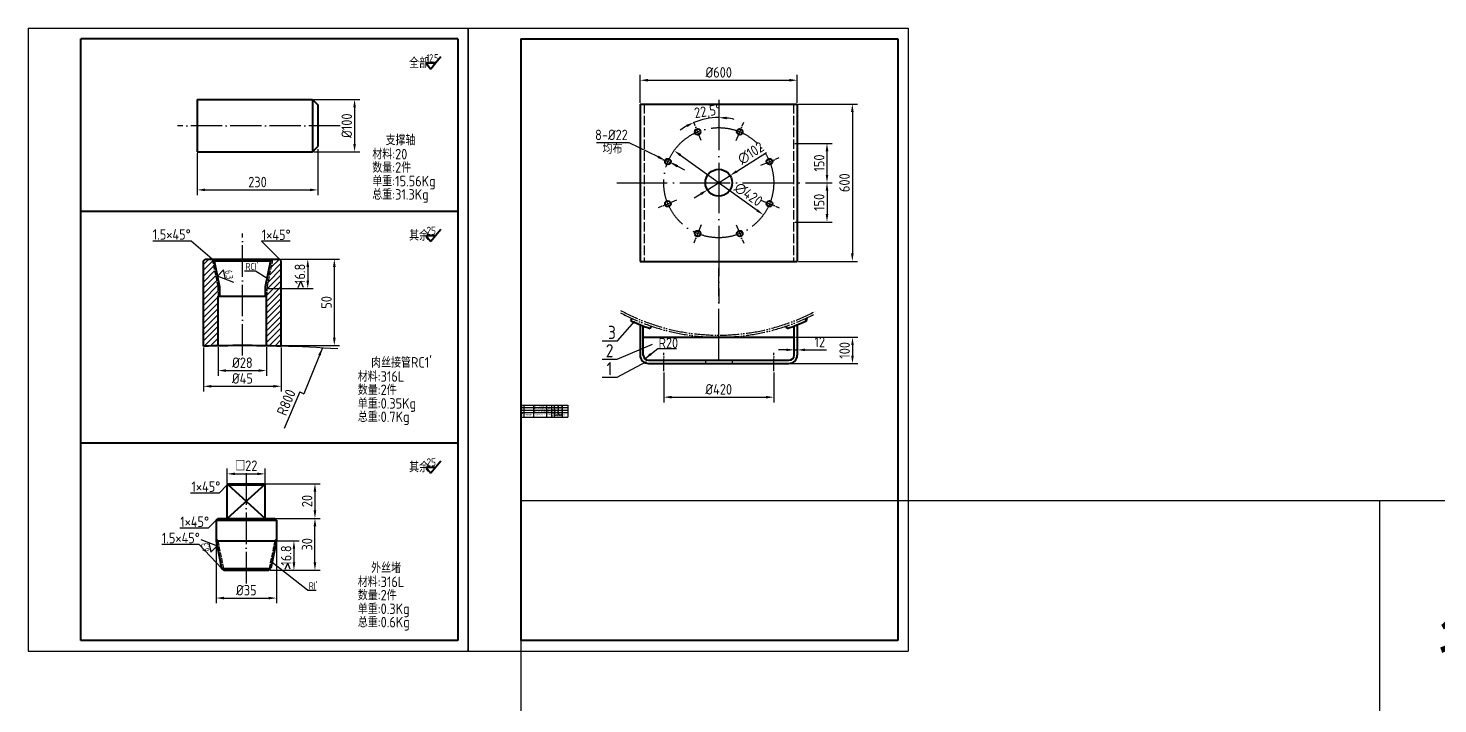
# Model space of a CAD drawing. Header units: millimetres. Extents: x 400 to 18193, y -2467 to 5047.
# Drawn here: x 7327 to 12708, y 2470 to 5047 of the extents above; entities that cross this region are included whole.
import ezdxf

# ---------------------------------------------------------------- set-up
doc = ezdxf.new("R2010")
doc.units = ezdxf.units.MM
for name, pattern in [('ACAD_ISO02W100', [15, 12, -3]), ('ACAD_ISO04W100', [30, 24, -3, 0, -3]), ('ACAD_ISO05W100', [33, 24, -3, 0, -3, 0, -3])]:
    doc.linetypes.add(name, pattern=pattern)
for name, color, linetype in [('2', 3, 'Continuous'), ('双点画线', 7, 'ACAD_ISO05W100'), ('填充线', 2, 'Continuous'), ('标注线', 1, 'Continuous'), ('虚线', 3, 'ACAD_ISO02W100'), ('轴线', 5, 'ACAD_ISO04W100')]:
    doc.layers.add(name, color=color, linetype=linetype)
doc.layers.add('粗线', color=7, linetype='Continuous', lineweight=40)
doc.layers.add('轮廓线', color=7, linetype='Continuous', lineweight=40)
doc.styles.add('GB', font='gbenor.shx', dxfattribs={"bigfont": 'gbcbig.shx'})
doc.styles.get("Standard").update_dxf_attribs({"font": 'txt', "bigfont": 'gbcbig.shx'})
doc.dimstyles.new('ISO-25', dxfattribs={"dimtxt": 40, "dimasz": 30, "dimexe": 20, "dimexo": 5, "dimgap": 10, "dimtad": 1, "dimtxsty": 'GB', "dimcen": 2.5, "dimadec": 0, "dimazin": 0, "dimtfac": 1, "dimtmove": 0, "dimatfit": 0, "dimfxl": 1.25, "dimarcsym": 0})

# ---------------------------------------------------------------- blocks, each defined once
blk = doc.blocks.new('*D78')
at = {"layer": 'Defpoints', "color": 0}
for p in [(8232, 3347.4), (8086.8, 3305), (8232, 3305)]:
    blk.add_point(p, dxfattribs=at)
at = {"layer": '标注线', "color": 0, "lineweight": -2}
for p, q in [((8086.8, 3310), (8086.8, 3367.4)), ((8116.8, 3347.4), (8202, 3347.4)), ((8232, 3310), (8232, 3367.4))]:
    blk.add_line(p, q, dxfattribs=at)
at = {"layer": '标注线', "color": 0}
for points in [[(8116.8, 3352.4), (8116.8, 3342.4), (8086.8, 3347.4)], [(8202, 3352.4), (8202, 3342.4), (8232, 3347.4)]]:
    blk.add_solid(points, dxfattribs=at)
at = {"layer": '标注线', "color": 0, "insert": (8159.4, 3378.5), "char_height": 40, "attachment_point": 5, "style": 'GB'}
blk.add_mtext('□22', dxfattribs=at)
blk = doc.blocks.new('*D80')
at = {"layer": 'Defpoints', "color": 0}
for p in [(8227.4, 3309.7), (8268.3, 3177.7), (8421.5, 3177.7)]:
    blk.add_point(p, dxfattribs=at)
at = {"layer": '标注线', "color": 0, "lineweight": -2}
for p, q in [((8232.4, 3309.7), (8441.5, 3309.7)), ((8421.5, 3279.7), (8421.5, 3207.7)), ((8273.3, 3177.7), (8441.5, 3177.7))]:
    blk.add_line(p, q, dxfattribs=at)
at = {"layer": '标注线', "color": 0}
for points in [[(8416.5, 3279.7), (8426.5, 3279.7), (8421.5, 3309.7)], [(8416.5, 3207.7), (8426.5, 3207.7), (8421.5, 3177.7)]]:
    blk.add_solid(points, dxfattribs=at)
at = {"layer": '标注线', "color": 0, "insert": (8391.5, 3243.7), "char_height": 40, "attachment_point": 5, "rotation": 90, "style": 'GB'}
blk.add_mtext('20', dxfattribs=at)
blk = doc.blocks.new('*D79')
at = {"layer": 'Defpoints', "color": 0}
for p in [(8274.9, 3091.9), (8245.2, 2979.7), (8341.3, 2979.7)]:
    blk.add_point(p, dxfattribs=at)
at = {"layer": '标注线', "color": 0, "lineweight": -2}
for p, q in [((8279.9, 3091.9), (8361.3, 3091.9)), ((8341.3, 3061.9), (8341.3, 3009.7)), ((8250.2, 2979.7), (8361.3, 2979.7))]:
    blk.add_line(p, q, dxfattribs=at)
at = {"layer": '标注线', "color": 0}
for points in [[(8336.3, 3061.9), (8346.3, 3061.9), (8341.3, 3091.9)], [(8336.3, 3009.7), (8346.3, 3009.7), (8341.3, 2979.7)]]:
    blk.add_solid(points, dxfattribs=at)
at = {"layer": '标注线', "color": 0, "insert": (8311.3, 3035.8), "char_height": 40, "attachment_point": 5, "rotation": 90, "style": 'GB'}
blk.add_mtext('16.8', dxfattribs=at)
blk = doc.blocks.new('*D81')
at = {"layer": 'Defpoints', "color": 0}
for p in [(8268.3, 3177.7), (8421.5, 3177.7), (8245.2, 2979.7)]:
    blk.add_point(p, dxfattribs=at)
at = {"layer": '标注线', "color": 0, "lineweight": -2}
for p, q in [((8273.3, 3177.7), (8441.5, 3177.7)), ((8421.5, 3009.7), (8421.5, 3147.7)), ((8250.2, 2979.7), (8441.5, 2979.7))]:
    blk.add_line(p, q, dxfattribs=at)
at = {"layer": '标注线', "color": 0}
for points in [[(8416.5, 3147.7), (8426.5, 3147.7), (8421.5, 3177.7)], [(8416.5, 3009.7), (8426.5, 3009.7), (8421.5, 2979.7)]]:
    blk.add_solid(points, dxfattribs=at)
at = {"layer": '标注线', "color": 0, "insert": (8391.5, 3078.7), "char_height": 40, "attachment_point": 5, "rotation": 90, "style": 'GB'}
blk.add_mtext('30', dxfattribs=at)
blk = doc.blocks.new('*D82')
at = {"layer": 'Defpoints', "color": 0}
for p in [(8043.9, 3091.9), (8274.9, 3091.9), (8274.9, 2873.6)]:
    blk.add_point(p, dxfattribs=at)
at = {"layer": '标注线', "color": 0, "lineweight": -2}
for p, q in [((8043.9, 3086.9), (8043.9, 2853.6)), ((8274.9, 3086.9), (8274.9, 2853.6)), ((8073.9, 2873.6), (8244.9, 2873.6))]:
    blk.add_line(p, q, dxfattribs=at)
at = {"layer": '标注线', "color": 0}
for points in [[(8073.9, 2878.6), (8073.9, 2868.6), (8043.9, 2873.6)], [(8244.9, 2878.6), (8244.9, 2868.6), (8274.9, 2873.6)]]:
    blk.add_solid(points, dxfattribs=at)
at = {"layer": '标注线', "color": 0, "insert": (8159.4, 2903.6), "char_height": 40, "attachment_point": 5, "style": 'GB'}
blk.add_mtext('%%c35', dxfattribs=at)
blk = doc.blocks.new('*D83')
at = {"layer": 'Defpoints', "color": 0}
for p in [(8052.1, 3835.8), (8236.9, 3835.8), (8236.9, 3741.4)]:
    blk.add_point(p, dxfattribs=at)
at = {"layer": '标注线', "color": 0, "lineweight": -2}
for p, q in [((8052.1, 3830.8), (8052.1, 3721.4)), ((8236.9, 3830.8), (8236.9, 3721.4)), ((8082.1, 3741.4), (8206.9, 3741.4))]:
    blk.add_line(p, q, dxfattribs=at)
at = {"layer": '标注线', "color": 0}
for points in [[(8082.1, 3746.4), (8082.1, 3736.4), (8052.1, 3741.4)], [(8206.9, 3746.4), (8206.9, 3736.4), (8236.9, 3741.4)]]:
    blk.add_solid(points, dxfattribs=at)
at = {"layer": '标注线', "color": 0, "insert": (8144.5, 3771.4), "char_height": 40, "attachment_point": 5, "style": 'GB'}
blk.add_mtext('%%c28', dxfattribs=at)
blk = doc.blocks.new('*D84')
at = {"layer": 'Defpoints', "color": 0}
for p in [(7996, 3834.5), (8293, 3834.5), (8293, 3681.5)]:
    blk.add_point(p, dxfattribs=at)
at = {"layer": '标注线', "color": 0, "lineweight": -2}
for p, q in [((7996, 3829.5), (7996, 3661.5)), ((8293, 3829.5), (8293, 3661.5)), ((8026, 3681.5), (8263, 3681.5))]:
    blk.add_line(p, q, dxfattribs=at)
at = {"layer": '标注线', "color": 0}
for points in [[(8026, 3686.5), (8026, 3676.5), (7996, 3681.5)], [(8263, 3686.5), (8263, 3676.5), (8293, 3681.5)]]:
    blk.add_solid(points, dxfattribs=at)
at = {"layer": '标注线', "color": 0, "insert": (8144.5, 3711.5), "char_height": 40, "attachment_point": 5, "style": 'GB'}
blk.add_mtext('%%c45', dxfattribs=at)
blk = doc.blocks.new('*D85')
at = {"layer": 'Defpoints', "color": 0}
for p in [(8286.4, 4166.6), (8238.3, 4054), (8394.1, 4054)]:
    blk.add_point(p, dxfattribs=at)
at = {"layer": '标注线', "color": 0, "lineweight": -2}
for p, q in [((8291.4, 4166.6), (8414.1, 4166.6)), ((8394.1, 4136.6), (8394.1, 4084)), ((8243.3, 4054), (8414.1, 4054))]:
    blk.add_line(p, q, dxfattribs=at)
at = {"layer": '标注线', "color": 0}
for points in [[(8389.1, 4136.6), (8399.1, 4136.6), (8394.1, 4166.6)], [(8389.1, 4084), (8399.1, 4084), (8394.1, 4054)]]:
    blk.add_solid(points, dxfattribs=at)
at = {"layer": '标注线', "color": 0, "insert": (8364.1, 4110.3), "char_height": 40, "attachment_point": 5, "rotation": 90, "style": 'GB'}
blk.add_mtext('16.8', dxfattribs=at)
blk = doc.blocks.new('*D86')
at = {"layer": 'Defpoints', "color": 0}
for p in [(8286.4, 4166.6), (8144.5, 3836.6), (8495.5, 3836.6)]:
    blk.add_point(p, dxfattribs=at)
at = {"layer": '标注线', "color": 0, "lineweight": -2}
for p, q in [((8291.4, 4166.6), (8515.5, 4166.6)), ((8495.5, 4136.6), (8495.5, 3866.6)), ((8149.5, 3836.6), (8515.5, 3836.6))]:
    blk.add_line(p, q, dxfattribs=at)
at = {"layer": '标注线', "color": 0}
for points in [[(8490.5, 4136.6), (8500.5, 4136.6), (8495.5, 4166.6)], [(8490.5, 3866.6), (8500.5, 3866.6), (8495.5, 3836.6)]]:
    blk.add_solid(points, dxfattribs=at)
at = {"layer": '标注线', "color": 0, "insert": (8465.5, 4001.6), "char_height": 40, "attachment_point": 5, "rotation": 90, "style": 'GB'}
blk.add_mtext('50', dxfattribs=at)
blk = doc.blocks.new('*D87')
at = {"layer": 'Defpoints', "color": 0}
for p in [(7972.3, 4575.6), (8432.3, 4590.6), (8432.3, 4430.6)]:
    blk.add_point(p, dxfattribs=at)
at = {"layer": '标注线', "color": 0, "lineweight": -2}
for p, q in [((8432.3, 4585.6), (8432.3, 4410.6)), ((7972.3, 4570.6), (7972.3, 4410.6)), ((8002.3, 4430.6), (8402.3, 4430.6))]:
    blk.add_line(p, q, dxfattribs=at)
at = {"layer": '标注线', "color": 0}
for points in [[(8002.3, 4435.6), (8002.3, 4425.6), (7972.3, 4430.6)], [(8402.3, 4435.6), (8402.3, 4425.6), (8432.3, 4430.6)]]:
    blk.add_solid(points, dxfattribs=at)
at = {"layer": '标注线', "color": 0, "insert": (8202.3, 4460.6), "char_height": 40, "attachment_point": 5, "style": 'GB'}
blk.add_mtext('230', dxfattribs=at)
blk = doc.blocks.new('*D88')
at = {"layer": 'Defpoints', "color": 0}
for p in [(8412.3, 4775.6), (8412.3, 4575.6), (8572.8, 4575.6)]:
    blk.add_point(p, dxfattribs=at)
at = {"layer": '标注线', "color": 0, "lineweight": -2}
for p, q in [((8417.3, 4775.6), (8592.8, 4775.6)), ((8572.8, 4745.6), (8572.8, 4605.6)), ((8417.3, 4575.6), (8592.8, 4575.6))]:
    blk.add_line(p, q, dxfattribs=at)
at = {"layer": '标注线', "color": 0}
for points in [[(8567.8, 4745.6), (8577.8, 4745.6), (8572.8, 4775.6)], [(8567.8, 4605.6), (8577.8, 4605.6), (8572.8, 4575.6)]]:
    blk.add_solid(points, dxfattribs=at)
at = {"layer": '标注线', "color": 0, "insert": (8542.8, 4675.6), "char_height": 40, "attachment_point": 5, "rotation": 90, "style": 'GB'}
blk.add_mtext('%%c100', dxfattribs=at)
blk = doc.blocks.new('*D90')
at = {"layer": 'Defpoints', "color": 0}
for p in [(10263, 4849), (9663, 4758.1), (10263, 4758.1)]:
    blk.add_point(p, dxfattribs=at)
at = {"layer": '标注线', "color": 0, "lineweight": -2}
for p, q in [((9663, 4763.1), (9663, 4869)), ((9693, 4849), (10233, 4849)), ((10263, 4763.1), (10263, 4869))]:
    blk.add_line(p, q, dxfattribs=at)
at = {"layer": '标注线', "color": 0}
for points in [[(9693, 4854), (9693, 4844), (9663, 4849)], [(10233, 4854), (10233, 4844), (10263, 4849)]]:
    blk.add_solid(points, dxfattribs=at)
at = {"layer": '标注线', "color": 0, "insert": (9963, 4879), "char_height": 40, "attachment_point": 5, "style": 'GB'}
blk.add_mtext('%%c600', dxfattribs=at)
blk = doc.blocks.new('*D91')
at = {"layer": 'Defpoints', "color": 0}
for p in [(10248, 4608.1), (10376.4, 4608.1), (10299.8, 4458.1)]:
    blk.add_point(p, dxfattribs=at)
at = {"layer": '标注线', "color": 0, "lineweight": -2}
for p, q in [((10253, 4608.1), (10396.4, 4608.1)), ((10376.4, 4488.1), (10376.4, 4578.1)), ((10304.8, 4458.1), (10396.4, 4458.1))]:
    blk.add_line(p, q, dxfattribs=at)
at = {"layer": '标注线', "color": 0}
for points in [[(10371.4, 4578.1), (10381.4, 4578.1), (10376.4, 4608.1)], [(10371.4, 4488.1), (10381.4, 4488.1), (10376.4, 4458.1)]]:
    blk.add_solid(points, dxfattribs=at)
at = {"layer": '标注线', "color": 0, "insert": (10346.4, 4533.1), "char_height": 40, "attachment_point": 5, "rotation": 90, "style": 'GB'}
blk.add_mtext('150', dxfattribs=at)
blk = doc.blocks.new('*D89')
at = {"layer": 'Defpoints', "color": 0}
for p in [(10299.8, 4458.1), (10248, 4308.1), (10376.4, 4308.1)]:
    blk.add_point(p, dxfattribs=at)
at = {"layer": '标注线', "color": 0, "lineweight": -2}
for p, q in [((10304.8, 4458.1), (10396.4, 4458.1)), ((10376.4, 4428.1), (10376.4, 4338.1)), ((10253, 4308.1), (10396.4, 4308.1))]:
    blk.add_line(p, q, dxfattribs=at)
at = {"layer": '标注线', "color": 0}
for points in [[(10371.4, 4428.1), (10381.4, 4428.1), (10376.4, 4458.1)], [(10371.4, 4338.1), (10381.4, 4338.1), (10376.4, 4308.1)]]:
    blk.add_solid(points, dxfattribs=at)
at = {"layer": '标注线', "color": 0, "insert": (10346.4, 4383.1), "char_height": 40, "attachment_point": 5, "rotation": 90, "style": 'GB'}
blk.add_mtext('150', dxfattribs=at)
blk = doc.blocks.new('*D92')
at = {"layer": 'Defpoints', "color": 0}
for p in [(10263, 4758.1), (10263, 4158.1), (10473.1, 4158.1)]:
    blk.add_point(p, dxfattribs=at)
at = {"layer": '标注线', "color": 0, "lineweight": -2}
for p, q in [((10268, 4758.1), (10493.1, 4758.1)), ((10473.1, 4728.1), (10473.1, 4188.1)), ((10268, 4158.1), (10493.1, 4158.1))]:
    blk.add_line(p, q, dxfattribs=at)
at = {"layer": '标注线', "color": 0}
for points in [[(10468.1, 4728.1), (10478.1, 4728.1), (10473.1, 4758.1)], [(10468.1, 4188.1), (10478.1, 4188.1), (10473.1, 4158.1)]]:
    blk.add_solid(points, dxfattribs=at)
at = {"layer": '标注线', "color": 0, "insert": (10443.1, 4458.1), "char_height": 40, "attachment_point": 5, "rotation": 90, "style": 'GB'}
blk.add_mtext('600', dxfattribs=at)
blk = doc.blocks.new('*D93')
at = {"layer": 'Defpoints', "color": 0}
for p in [(9792.4, 4580.5), (10133.6, 4335.7)]:
    blk.add_point(p, dxfattribs=at)
at = {"layer": '标注线', "color": 0, "lineweight": -2}
blk.add_line((9816.8, 4563), (10109.3, 4353.2), dxfattribs=at)
at = {"layer": '标注线', "color": 0}
for points in [[(9819.7, 4567.1), (9813.9, 4559), (9792.4, 4580.5)], [(10112.2, 4357.2), (10106.4, 4349.1), (10133.6, 4335.7)]]:
    blk.add_solid(points, dxfattribs=at)
at = {"layer": '标注线', "color": 0, "insert": (10076.5, 4413.6), "char_height": 40, "attachment_point": 5, "rotation": 324.3409, "style": 'GB'}
blk.add_mtext('∅420', dxfattribs=at)
blk = doc.blocks.new('*D94')
at = {"layer": 'Defpoints', "color": 0}
for p in [(10006.2, 4485.3), (9919.9, 4430.9)]:
    blk.add_point(p, dxfattribs=at)
at = {"layer": '标注线', "color": 0, "lineweight": -2}
for p, q in [((10031.5, 4501.3), (10146, 4573.5)), ((9919.9, 4430.9), (10006.2, 4485.3)), ((9894.5, 4414.9), (9869.1, 4398.9))]:
    blk.add_line(p, q, dxfattribs=at)
at = {"layer": '标注线', "color": 0}
for points in [[(10028.9, 4505.5), (10034.2, 4497.1), (10006.2, 4485.3)], [(9891.8, 4419.1), (9897.2, 4410.7), (9919.9, 4430.9)]]:
    blk.add_solid(points, dxfattribs=at)
at = {"layer": '标注线', "color": 0, "insert": (10085.5, 4570.8), "char_height": 40, "attachment_point": 5, "rotation": 32.2264, "style": 'GB'}
blk.add_mtext('∅102', dxfattribs=at)
blk = doc.blocks.new('*D95')
at = {"layer": 'Defpoints', "color": 0}
for p in [(9759.1, 4543.3), (9778.9, 4533.7)]:
    blk.add_point(p, dxfattribs=at)
at = {"layer": '标注线', "color": 0, "lineweight": -2}
for p, q in [((9621.1, 4610.4), (9495.8, 4610.4)), ((9732.1, 4556.4), (9621.1, 4610.4)), ((9778.9, 4533.7), (9759.1, 4543.3)), ((9805.9, 4520.6), (9832.9, 4507.4))]:
    blk.add_line(p, q, dxfattribs=at)
at = {"layer": '标注线', "color": 0}
for points in [[(9734.3, 4560.9), (9729.9, 4551.9), (9759.1, 4543.3)], [(9808.1, 4525), (9803.7, 4516.1), (9778.9, 4533.7)]]:
    blk.add_solid(points, dxfattribs=at)
at = {"layer": '标注线', "color": 0, "insert": (9553.5, 4640.4), "char_height": 40, "attachment_point": 5, "style": 'GB'}
blk.add_mtext('8-%%c22', dxfattribs=at)
blk = doc.blocks.new('*D97')
at = {"layer": 'Defpoints', "color": 0}
for p in [(10251, 3820.4), (10263, 3820.4), (10263, 3820.4)]:
    blk.add_point(p, dxfattribs=at)
at = {"layer": '标注线', "color": 0, "lineweight": -2}
for p, q in [((10251, 3825.4), (10251, 3840.4)), ((10263, 3825.4), (10263, 3840.4)), ((10221, 3820.4), (10191, 3820.4)), ((10251, 3820.4), (10263, 3820.4)), ((10293, 3820.4), (10375, 3820.4))]:
    blk.add_line(p, q, dxfattribs=at)
at = {"layer": '标注线', "color": 0}
for points in [[(10221, 3825.4), (10221, 3815.4), (10251, 3820.4)], [(10293, 3825.4), (10293, 3815.4), (10263, 3820.4)]]:
    blk.add_solid(points, dxfattribs=at)
at = {"layer": '标注线', "color": 0, "insert": (10349, 3850.4), "char_height": 40, "attachment_point": 5, "style": 'GB'}
blk.add_mtext('12', dxfattribs=at)
blk = doc.blocks.new('*D98')
at = {"layer": 'Defpoints', "color": 0}
for p in [(10251, 3868.5), (10231, 3768.5), (10473.7, 3768.5)]:
    blk.add_point(p, dxfattribs=at)
at = {"layer": '标注线', "color": 0, "lineweight": -2}
for p, q in [((10256, 3868.5), (10493.7, 3868.5)), ((10473.7, 3838.5), (10473.7, 3798.5)), ((10236, 3768.5), (10493.7, 3768.5))]:
    blk.add_line(p, q, dxfattribs=at)
at = {"layer": '标注线', "color": 0}
for points in [[(10468.7, 3838.5), (10478.7, 3838.5), (10473.7, 3868.5)], [(10468.7, 3798.5), (10478.7, 3798.5), (10473.7, 3768.5)]]:
    blk.add_solid(points, dxfattribs=at)
at = {"layer": '标注线', "color": 0, "insert": (10443.7, 3818.5), "char_height": 40, "attachment_point": 5, "rotation": 90, "style": 'GB'}
blk.add_mtext('100', dxfattribs=at)
blk = doc.blocks.new('*D99')
at = {"layer": 'Defpoints', "color": 0}
for p in [(9753, 3739.5), (10173, 3739.5), (10173, 3639.9)]:
    blk.add_point(p, dxfattribs=at)
at = {"layer": '标注线', "color": 0, "lineweight": -2}
for p, q in [((9753, 3734.5), (9753, 3619.9)), ((10173, 3734.5), (10173, 3619.9)), ((9783, 3639.9), (10143, 3639.9))]:
    blk.add_line(p, q, dxfattribs=at)
at = {"layer": '标注线', "color": 0}
for points in [[(9783, 3644.9), (9783, 3634.9), (9753, 3639.9)], [(10143, 3644.9), (10143, 3634.9), (10173, 3639.9)]]:
    blk.add_solid(points, dxfattribs=at)
at = {"layer": '标注线', "color": 0, "insert": (9963, 3669.9), "char_height": 40, "attachment_point": 5, "style": 'GB'}
blk.add_mtext('%%C420', dxfattribs=at)
blk = doc.blocks.new('*D100')
at = {"layer": 'Defpoints', "color": 0}
for p in [(9963, 4774.4), (9867.4, 4688.9), (9898.7, 4698.2), (9896.2, 4619.5), (9963, 3996.7)]:
    blk.add_point(p, dxfattribs=at)
at = {"layer": '标注线', "color": 0, "lineweight": -2}
for start, end in [(90, 112.5), (76.1604, 83.0802), (119.4198, 126.3396)]:
    blk.add_arc((9963, 4458.1), 248.6, start, end, dxfattribs=at)
at = {"layer": '标注线', "color": 0}
for points in [[(9838.7, 4679.1), (9843.1, 4670.1), (9867.9, 4687.7)], [(9992.7, 4699.9), (9993.3, 4709.8), (9963, 4706.7)]]:
    blk.add_solid(points, dxfattribs=at)
at = {"layer": '标注线', "color": 0, "insert": (9921.3, 4726.9), "char_height": 40, "attachment_point": 5, "rotation": 8.8185, "style": 'GB'}
blk.add_mtext('22,5°', dxfattribs=at)
blk = doc.blocks.new('*T101')
at = {"layer": '2', "color": 0, "lineweight": -2}
for p, q in [((0, 0), (11.2, 0)), ((0, 0), (0, -9.2)), ((11.2, 0), (48.4, 0)), ((11.2, 0), (11.2, -9.2)), ((48.4, 0), (98.4, 0)), ((48.4, 0), (48.4, -9.2)), ((98.4, 0), (116.5, 0)), ((98.4, 0), (98.4, -9.2)), ((116.5, 0), (127.7, 0)), ((116.5, 0), (116.5, -9.2)), ((127.7, 0), (143, 0)), ((127.7, 0), (127.7, -9.2)), ((143, 0), (158.2, 0)), ((143, 0), (143, -9.2)), ((158.2, 0), (179.9, 0)), ((158.2, 0), (158.2, -9.2)), ((179.9, 0), (179.9, -9.2)), ((0, -9.2), (11.2, -9.2)), ((0, -9.2), (0, -18.4)), ((0, -18.4), (11.2, -18.4)), ((0, -18.4), (0, -27.4)), ((0, -27.4), (11.2, -27.4)), ((0, -27.4), (0, -36.4)), ((0, -36.4), (0, -45.4)), ((0, -45.4), (11.2, -45.4)), ((11.2, -9.2), (48.4, -9.2)), ((11.2, -9.2), (11.2, -18.4)), ((11.2, -18.4), (48.4, -18.4)), ((11.2, -18.4), (11.2, -27.4)), ((11.2, -27.4), (48.4, -27.4)), ((11.2, -27.4), (11.2, -36.4)), ((11.2, -36.4), (11.2, -45.4)), ((11.2, -45.4), (48.4, -45.4)), ((48.4, -9.2), (98.4, -9.2)), ((48.4, -9.2), (48.4, -18.4)), ((48.4, -18.4), (98.4, -18.4)), ((48.4, -18.4), (48.4, -27.4)), ((48.4, -27.4), (98.4, -27.4)), ((48.4, -27.4), (48.4, -36.4)), ((48.4, -36.4), (48.4, -45.4)), ((48.4, -45.4), (98.4, -45.4)), ((98.4, -9.2), (116.5, -9.2)), ((98.4, -9.2), (98.4, -18.4)), ((98.4, -18.4), (116.5, -18.4)), ((98.4, -18.4), (98.4, -27.4)), ((98.4, -27.4), (116.5, -27.4)), ((98.4, -27.4), (98.4, -36.4)), ((98.4, -36.4), (98.4, -45.4)), ((98.4, -45.4), (116.5, -45.4)), ((116.5, -9.2), (127.7, -9.2)), ((116.5, -9.2), (116.5, -18.4)), ((116.5, -18.4), (127.7, -18.4)), ((116.5, -18.4), (116.5, -27.4)), ((116.5, -27.4), (127.7, -27.4)), ((116.5, -27.4), (116.5, -36.4)), ((116.5, -36.4), (116.5, -45.4)), ((116.5, -45.4), (127.7, -45.4)), ((127.7, -9.2), (143, -9.2)), ((127.7, -9.2), (127.7, -18.4)), ((127.7, -18.4), (143, -18.4)), ((127.7, -18.4), (127.7, -27.4)), ((127.7, -27.4), (143, -27.4)), ((127.7, -27.4), (127.7, -36.4)), ((127.7, -36.4), (143, -36.4)), ((127.7, -36.4), (127.7, -45.4)), ((127.7, -45.4), (143, -45.4)), ((143, -9.2), (158.2, -9.2)), ((143, -9.2), (143, -18.4)), ((143, -18.4), (158.2, -18.4)), ((143, -18.4), (143, -27.4)), ((143, -27.4), (158.2, -27.4)), ((143, -27.4), (143, -36.4)), ((143, -36.4), (158.2, -36.4)), ((143, -45.4), (158.2, -45.4)), ((158.2, -9.2), (179.9, -9.2)), ((158.2, -9.2), (158.2, -18.4)), ((158.2, -18.4), (179.9, -18.4)), ((158.2, -18.4), (158.2, -27.4)), ((158.2, -27.4), (179.9, -27.4)), ((158.2, -27.4), (158.2, -36.4)), ((158.2, -36.4), (158.2, -45.4)), ((158.2, -45.4), (179.9, -45.4)), ((179.9, -9.2), (179.9, -18.4)), ((179.9, -18.4), (179.9, -27.4)), ((179.9, -27.4), (179.9, -36.4)), ((179.9, -36.4), (179.9, -45.4))]:
    blk.add_line(p, q, dxfattribs=at)
at = {"layer": '2', "color": 0, "char_height": 4.5, "style": 'GB'}
for s, insert, width, attachment_point in [('件\\P号', (5.6, -36.4), 8.23, 5), ('3', (5.6, -4.6), 8.23, 5), ('2', (5.6, -13.8), 8.23, 5), ('1', (5.6, -22.9), 8.23, 5), ('图号或标准号', (29.8, -36.4), 34.172, 5), ('腹板   700{\\Fgbenor|c0;×100×10}', (49.9, -4.6), 46.962, 4), ('钢板   575{\\Fgbenor|c0;×85×12}', (49.9, -13.8), 46.962, 4), ('腹板   600{\\Fgbenor|c0;×895×12}', (49.9, -22.9), 46.962, 4), ('名 称 及 规 格', (73.4, -36.4), 46.962, 5), ('{\\W0.8;Q235-A}', (107.4, -13.8), 15.131, 5), ('{\\W0.8;Q235-A}', (107.4, -22.9), 15.131, 5), ('316L', (107.4, -4.6), 15.131, 5), ('材 料', (107.4, -36.4), 15.131, 5), ('数量', (122.1, -36.4), 8.23, 5), ('4', (122.1, -4.6), 8.23, 5), ('4', (122.1, -13.8), 8.23, 5), ('2', (122.1, -22.9), 8.23, 5), ('50.5', (135.3, -22.9), 12.227, 5), ('单 重', (135.3, -31.9), 12.227, 5), ('4.6', (135.3, -13.8), 12.227, 5), ('5.6', (135.3, -4.6), 12.227, 5), ('重 量(Kg)', (143, -40.9), 27.455, 5), ('22.4', (150.6, -4.6), 12.227, 5), ('总 重', (150.6, -31.9), 12.227, 5), ('18.4', (150.6, -13.8), 12.227, 5), ('101', (150.6, -22.9), 12.227, 5), ('备 注', (169, -36.4), 18.707, 5)]:
    blk.add_mtext(s, dxfattribs=dict(at, insert=insert, width=width, attachment_point=attachment_point))
blk = doc.blocks.new('*T105')
at = {"layer": '2', "color": 0, "lineweight": -2}
for p, q in [((0, 0), (871.9, 0)), ((0, 0), (0, -347.4)), ((871.9, 0), (1611.6, 0)), ((1611.6, 0), (2499.6, 0)), ((2499.6, 0), (3278.3, 0)), ((3278.3, 0), (4855.8, 0)), ((3278.3, 0), (3278.3, -347.4)), ((4855.8, 0), (6133.8, 0)), ((6133.8, 0), (6972.7, 0)), ((6972.7, 0), (8156.2, 0)), ((8156.2, 0), (8985.6, 0)), ((8985.6, 0), (8985.6, -347.4)), ((0, -347.4), (0, -597.6)), ((3278.3, -347.4), (3278.3, -597.6)), ((8985.6, -347.4), (8985.6, -597.6)), ((0, -597.6), (0, -847.8)), ((3278.3, -597.6), (3278.3, -847.8)), ((8985.6, -597.6), (8985.6, -847.8)), ((0, -847.8), (871.9, -847.8)), ((0, -847.8), (0, -1277.9)), ((871.9, -847.8), (1611.6, -847.8)), ((1611.6, -847.8), (2499.6, -847.8)), ((1611.6, -847.8), (1611.6, -1277.9)), ((2499.6, -847.8), (3278.3, -847.8)), ((3278.3, -847.8), (3278.3, -1277.9)), ((8985.6, -847.8), (8985.6, -1277.9)), ((0, -1277.9), (871.9, -1277.9)), ((0, -1277.9), (0, -1677.5)), ((871.9, -1277.9), (1611.6, -1277.9)), ((871.9, -1277.9), (871.9, -1677.5)), ((1611.6, -1277.9), (2499.6, -1277.9)), ((1611.6, -1277.9), (1611.6, -1677.5)), ((2499.6, -1277.9), (3278.3, -1277.9)), ((2499.6, -1277.9), (2499.6, -1677.5)), ((3278.3, -1277.9), (3278.3, -1677.5)), ((8985.6, -1277.9), (8985.6, -1677.5)), ((0, -1677.5), (871.9, -1677.5)), ((0, -1677.5), (0, -2107.6)), ((871.9, -1677.5), (1611.6, -1677.5)), ((1611.6, -1677.5), (2499.6, -1677.5)), ((1611.6, -1677.5), (1611.6, -2107.6)), ((2499.6, -1677.5), (3278.3, -1677.5)), ((3278.3, -1677.5), (4855.8, -1677.5)), ((3278.3, -1677.5), (3278.3, -2107.6)), ((4855.8, -1677.5), (6133.8, -1677.5)), ((4855.8, -1677.5), (4855.8, -2107.6)), ((6133.8, -1677.5), (6972.7, -1677.5)), ((6972.7, -1677.5), (8156.2, -1677.5)), ((6972.7, -1677.5), (6972.7, -2107.6)), ((8156.2, -1677.5), (8985.6, -1677.5)), ((8985.6, -1677.5), (8985.6, -2107.6)), ((0, -2107.6), (871.9, -2107.6)), ((0, -2107.6), (0, -2507.2)), ((871.9, -2107.6), (1611.6, -2107.6)), ((871.9, -2107.6), (871.9, -2507.2)), ((1611.6, -2107.6), (2499.6, -2107.6)), ((1611.6, -2107.6), (1611.6, -2507.2)), ((2499.6, -2107.6), (3278.3, -2107.6)), ((2499.6, -2107.6), (2499.6, -2507.2)), ((3278.3, -2107.6), (3278.3, -2507.2)), ((4855.8, -2107.6), (4855.8, -2507.2)), ((6972.7, -2107.6), (6972.7, -2507.2)), ((8985.6, -2107.6), (8985.6, -2507.2)), ((0, -2507.2), (871.9, -2507.2)), ((0, -2507.2), (0, -2937.4)), ((871.9, -2507.2), (1611.6, -2507.2)), ((1611.6, -2507.2), (2499.6, -2507.2)), ((1611.6, -2507.2), (1611.6, -2937.4)), ((2499.6, -2507.2), (3278.3, -2507.2)), ((3278.3, -2507.2), (4855.8, -2507.2)), ((3278.3, -2507.2), (3278.3, -2937.4)), ((4855.8, -2507.2), (6133.8, -2507.2)), ((4855.8, -2507.2), (4855.8, -2937.4)), ((6133.8, -2507.2), (6972.7, -2507.2)), ((6972.7, -2507.2), (8156.2, -2507.2)), ((8156.2, -2507.2), (8985.6, -2507.2)), ((8156.2, -2507.2), (8156.2, -2937.4)), ((8985.6, -2507.2), (8985.6, -2937.4)), ((0, -2937.4), (871.9, -2937.4)), ((0, -2937.4), (0, -3337)), ((871.9, -2937.4), (1611.6, -2937.4)), ((871.9, -2937.4), (871.9, -3337)), ((1611.6, -2937.4), (2499.6, -2937.4)), ((1611.6, -2937.4), (1611.6, -3337)), ((2499.6, -2937.4), (3278.3, -2937.4)), ((2499.6, -2937.4), (2499.6, -3337)), ((3278.3, -2937.4), (3278.3, -3337)), ((4855.8, -2937.4), (4855.8, -3337)), ((8156.2, -2937.4), (8156.2, -3337)), ((8985.6, -2937.4), (8985.6, -3337)), ((0, -3337), (871.9, -3337)), ((871.9, -3337), (1611.6, -3337)), ((1611.6, -3337), (2499.6, -3337)), ((2499.6, -3337), (3278.3, -3337)), ((3278.3, -3337), (4855.8, -3337)), ((4855.8, -3337), (6133.8, -3337)), ((6133.8, -3337), (6972.7, -3337)), ((6972.7, -3337), (8156.2, -3337)), ((8156.2, -3337), (8985.6, -3337))]:
    blk.add_line(p, q, dxfattribs=at)
at = {"layer": '2', "color": 0}
for s, insert, char_height, width, attachment_point in [(' \\P 名称 {\\H0.6x;TITLE\\P}        {\\H1.6x;支撑板与腹板}', (3278.3, -0.1), 250, 5707.247, 1), ('{\\W0.7; 设 计 \\H0.7222x;DESIGNED BY}', (0.1, -1062.9), 180, 1611.518, 4), (' {\\W0.7;标 检 \\H0.7222x;STD.CH. BY}', (1611.7, -1062.9), 180, 1666.524, 4), ('{\\W0.7; 校 对 \\H0.7222x;CHECKED BY}', (0.1, -1892.6), 180, 1611.518, 4), ('{\\W0.7; 设 计 \\H0.7222x;PROCESSED BY}', (1611.7, -1892.6), 180, 1666.524, 4), ('{\\W0.7; 比  例 \\H0.7222x;SCALE\\P\\H1.538x;     1:8}', (3278.3, -2092.4), 180, 1577.4, 4), ('{\\W0.7; 材  料 \\H0.7222x;MATERLAL\\P\\H1.538x;\\W1;    按图}', (4855.9, -2092.4), 180, 2116.736, 4), ('{\\W0.7; 重  量 \\H0.7222x;WEIGHT  (kg)\\P\\H1.538x;    141.8 Kg}', (6972.7, -2092.4), 180, 2012.871, 4), ('{\\W0.7; 审 核 \\H0.7222x;REVIEWED BY}', (0.1, -2722.3), 180, 1611.518, 4), (' {\\W0.7;代  号 \\H0.7222x;DRAWING NO.\\P\\H1.538x;\\W1;     \\W0.7;FCE2007-01-1}', (4855.9, -2922.1), 180, 3300.317, 4)]:
    blk.add_mtext(s, dxfattribs=dict(at, insert=insert, char_height=char_height, width=width, attachment_point=attachment_point))

msp = doc.modelspace()

# ---------------------------------------------------------------- hatches: boundary and pattern name
at = {"layer": '填充线'}
h = msp.add_hatch(dxfattribs=at)
h.set_pattern_fill('ANSI31', color=256, scale=5, style=0)
h.set_pattern_definition([(45, (-11452.395, 6025.942), (-11.22532, 11.22532), [])])
h.paths.add_polyline_path([(7996.05, 3834.495, -0.00265696), (8052.15, 3835.775), (8052.15, 4025.673), (8050.439, 4062.694), (8029.05, 4166.583), (8002.727, 4166.583), (7996.05, 4159.906)])
h.paths.add_polyline_path([(8236.95, 3835.775, -0.00265696), (8293.05, 3834.495), (8293.05, 4159.906), (8286.373, 4166.583), (8260.05, 4166.583), (8238.661, 4062.694), (8236.95, 4025.673)])
at = {"layer": '粗线'}
h = msp.add_hatch(color=256, dxfattribs=at)
h.paths.add_polyline_path([(8037.009, 4166.583), (8029.05, 4166.583), (8037.009, 4159.983)])
h.paths.add_polyline_path([(8260.05, 4166.583), (8252.091, 4166.583), (8252.091, 4159.983)])
h = msp.add_hatch(color=256, dxfattribs=at)
h.paths.add_polyline_path([(9662.85, 3916.399), (9662.85, 3909.006), (9658.133, 3918.297, 0.00156917)])
h.paths.add_polyline_path([(9681.753, 3909.135), (9674.85, 3905.164), (9674.85, 3911.725, 0.00227556)])
h.paths.add_polyline_path([(9713.874, 3908.525), (9701.083, 3902.259), (9705.696, 3911.252, 0.00269412)])
h.paths.add_polyline_path([(9632.365, 3940.249), (9627.796, 3931.341), (9625.026, 3943.623, 0.00252433)])
h = msp.add_hatch(color=256, dxfattribs=at)
h.paths.add_polyline_path([(10263.197, 3916.399), (10263.197, 3909.006), (10267.913, 3918.297, -0.00156917)])
h.paths.add_polyline_path([(10244.294, 3909.135), (10251.197, 3905.164), (10251.197, 3911.725, -0.00227556)])
h.paths.add_polyline_path([(10212.173, 3908.525), (10224.963, 3902.259), (10220.351, 3911.252, -0.00269412)])
h.paths.add_polyline_path([(10293.681, 3940.249), (10298.25, 3931.341), (10301.021, 3943.623, -0.00252433)])

# ---------------------------------------------------------------- linework, layer by layer
at = {"layer": '2'}
for p, q in [((7326.729, 5047.412), (7326.729, 2671.412)), ((7326.729, 5047.412), (10686.729, 5047.412)), ((9006.729, 5047.412), (9006.729, 2671.412)), ((9006.729, 2671.412), (9006.729, 5047.412)), ((10686.729, 5047.412), (10686.729, 2671.412)), ((9207.621, 2711.412), (10646.729, 2711.412)), ((9207.621, 2711.412), (10646.729, 2711.412)), ((7326.729, 2671.412), (10686.729, 2671.412))]:
    msp.add_line(p, q, dxfattribs=at)
at = {"layer": '双点画线', "ltscale": 3}
for radius, start, end in [(792, 241.725154, 298.274846), (800, 242.032892, 297.967108)]:
    msp.add_arc((9963.023, 4668.533), radius, start, end, dxfattribs=at)
at = {"layer": '标注线'}
for p, q in [((7948.587, 4235.322), (7802.599, 4235.322)), ((8029.05, 4166.583), (7948.587, 4235.322)), ((8327.177, 4235.113), (8217.827, 4235.113)), ((8286.373, 4166.583), (8217.827, 4235.113)), ((8072.683, 4126.011), (8048.923, 4102.113)), ((8111.612, 4077.362), (8048.923, 4102.113)), ((8080.267, 4089.738), (8072.683, 4126.011)), ((8152.182, 4121.495), (8194.899, 4121.495)), ((8194.899, 4121.495), (8238.504, 4093.989)), ((8358.002, 4058.593), (8367.602, 4082.002)), ((8377.202, 4058.593), (8367.602, 4082.002)), ((9576.094, 3854.37), (9642.218, 3929.515)), ((9518.393, 3854.37), (9576.094, 3854.37)), ((9575.867, 3784.351), (9709.679, 3842.578)), ((9730.241, 3825.226), (9801.917, 3825.226)), ((9518.166, 3784.351), (9575.867, 3784.351)), ((9575.867, 3716.06), (9687.306, 3775.496)), ((9518.166, 3716.06), (9575.867, 3716.06)), ((8364.007, 3660.009), (8304.339, 3519.96)), ((8364.007, 3660.009), (8379.376, 3652.781)), ((8086.849, 3304.998), (8056.222, 3274.371)), ((8056.222, 3274.371), (7946.416, 3274.371)), ((8013.322, 3140.443), (7905.658, 3140.443)), ((8043.949, 3171.069), (8013.322, 3140.443)), ((7979.981, 3078.364), (7836.43, 3078.364)), ((8065.338, 2987.981), (7979.981, 3078.364)), ((7985.367, 3097.609), (8048.055, 3072.858)), ((8016.711, 3085.233), (8024.295, 3048.96)), ((8024.295, 3048.96), (8048.055, 3072.858)), ((8393.616, 2903.243), (8257.838, 3008.76)), ((8308.309, 2983.879), (8317.909, 3007.288)), ((8327.509, 2983.879), (8317.909, 3007.288)), ((8393.616, 2903.243), (8425.757, 2903.243))]:
    msp.add_line(p, q, dxfattribs=at)
msp.add_arc((8144.55, -1443.417), 5280, 86.049788, 88.388344, dxfattribs=at)
at = {"layer": '粗线'}
for p, q in [((7972.3, 4775.593), (8412.3, 4775.593)), ((7972.3, 4775.593), (7972.3, 4575.593)), ((8412.3, 4775.593), (8412.3, 4575.593)), ((8412.3, 4775.593), (8432.3, 4755.593)), ((8432.3, 4755.593), (8432.3, 4595.593)), ((9663.023, 4758.112), (9663.023, 4158.112)), ((9663.023, 4758.112), (10263.023, 4758.112)), ((10263.023, 4758.112), (10263.023, 4158.112)), ((7972.3, 4575.593), (8412.3, 4575.593)), ((8412.3, 4575.593), (8432.3, 4595.593)), ((7996.05, 4159.906), (8002.727, 4166.583)), ((7996.05, 3834.495), (7996.05, 4159.906)), ((8002.727, 4166.583), (8286.373, 4166.583)), ((8029.05, 4166.583), (8260.05, 4166.583)), ((8037.009, 4159.983), (8029.05, 4166.583)), ((8037.009, 4159.983), (8037.009, 4166.583)), ((8037.009, 4159.983), (8057.391, 4060.983)), ((8037.009, 4159.983), (8252.091, 4159.983)), ((8252.091, 4159.983), (8231.709, 4060.983)), ((8252.091, 4159.983), (8260.05, 4166.583)), ((8252.091, 4159.983), (8252.091, 4166.583)), ((8293.05, 4159.906), (8286.373, 4166.583)), ((8293.05, 3834.495), (8293.05, 4159.906)), ((9663.023, 4158.112), (10263.023, 4158.112)), ((8057.391, 4060.983), (8057.391, 4025.673)), ((8231.709, 4060.983), (8231.709, 4025.673)), ((8052.15, 3835.775), (8052.15, 4025.673)), ((8052.15, 4025.673), (8236.95, 4025.673)), ((8236.95, 3835.775), (8236.95, 4025.673)), ((9627.97, 3931.078), (9632.538, 3939.986)), ((10298.077, 3931.078), (10293.508, 3939.986)), ((10298.25, 3931.341), (10301.021, 3943.623)), ((9663.023, 3916.136), (9663.023, 3800.533)), ((9675.023, 3800.533), (9675.023, 3911.462)), ((9701.257, 3901.996), (9705.825, 3910.904)), ((10224.79, 3901.996), (10220.221, 3910.904)), ((10251.023, 3800.533), (10251.023, 3911.462)), ((10263.023, 3916.136), (10263.023, 3800.533)), ((9675.023, 3868.533), (10251.023, 3868.533)), ((9695.023, 3780.533), (10231.023, 3780.533)), ((9695.023, 3768.533), (10231.023, 3768.533)), ((8086.849, 3304.998), (8091.521, 3309.669)), ((8229.602, 3307.445), (8086.849, 3177.669)), ((8086.849, 3177.669), (8086.849, 3304.998)), ((8086.849, 3304.998), (8232.049, 3304.998)), ((8089.296, 3307.445), (8232.049, 3177.669)), ((8091.521, 3309.669), (8227.377, 3309.669)), ((8232.049, 3304.998), (8227.377, 3309.669)), ((8232.049, 3177.669), (8232.049, 3304.998)), ((8043.949, 3171.069), (8050.549, 3177.669)), ((8050.549, 3177.669), (8268.349, 3177.669)), ((8274.949, 3171.069), (8268.349, 3177.669)), ((8043.949, 3171.069), (8043.949, 3091.869)), ((8043.949, 3171.069), (8274.949, 3171.069)), ((8274.949, 3171.069), (8274.949, 3091.869)), ((8050.694, 3091.166), (8043.949, 3098.469)), ((8043.949, 3091.869), (8274.949, 3091.869)), ((8043.949, 3091.869), (8065.338, 2987.981)), ((8274.949, 3091.869), (8253.56, 2987.981)), ((8268.349, 3091.869), (8274.949, 3098.469)), ((8073.649, 2979.669), (8065.338, 2987.981)), ((8067.049, 2986.269), (8251.849, 2986.269)), ((8073.649, 2979.669), (8245.249, 2979.669)), ((8245.249, 2979.669), (8253.56, 2987.981))]:
    msp.add_line(p, q, dxfattribs=at)
for centre, radius in [((9882.66, 4652.126), 11), ((10043.387, 4652.126), 11), ((9769.009, 4538.475), 11), ((10157.038, 4538.475), 11), ((9963.023, 4458.112), 51), ((9769.009, 4377.748), 11), ((10157.038, 4377.748), 11), ((9882.66, 4264.097), 11), ((10043.387, 4264.097), 11)]:
    msp.add_circle(centre, radius, dxfattribs=at)
for centre, radius, start, end in [((9963.023, 4668.533), 810, 245.565902, 251.145336), ((9963.023, 4668.533), 810, 288.854664, 294.434098), ((8144.55, -1443.417), 5280, 88.388344, 91.611656), ((9695.023, 3800.533), 32, 180, 270), ((9695.023, 3800.533), 20, 180, 270), ((10231.023, 3800.533), 20, 270, 0), ((10231.023, 3800.533), 32, 270, 0)]:
    msp.add_arc(centre, radius, start, end, dxfattribs=at)
at = {"layer": '虚线', "ltscale": 3}
for p, q in [((9678.023, 4758.112), (9678.023, 4158.112)), ((10248.023, 4758.112), (10248.023, 4158.112))]:
    msp.add_line(p, q, dxfattribs=at)
at = {"layer": '虚线', "ltscale": 1.5}
for p, q in [((8029.05, 4166.583), (8050.439, 4062.694)), ((8260.05, 4166.583), (8238.661, 4062.694)), ((8050.439, 4062.694), (8052.15, 4025.673)), ((8238.661, 4062.694), (8236.95, 4025.673)), ((8050.549, 3091.869), (8072.29, 2986.269)), ((8268.349, 3091.869), (8246.608, 2986.269))]:
    msp.add_line(p, q, dxfattribs=at)
at = {"layer": '虚线', "ltscale": 0.5}
for p, q in [((9912.023, 3780.533), (9912.023, 3768.533)), ((10014.023, 3780.533), (10014.023, 3768.533))]:
    msp.add_line(p, q, dxfattribs=at)
at = {"layer": '轮廓线'}
for p, q in [((8966.729, 5007.412), (7527.621, 5007.412)), ((7527.621, 2711.412), (7527.621, 5007.412)), ((8966.729, 5007.412), (8966.729, 2711.412)), ((9207.621, 5007.412), (9207.621, 2711.412)), ((9207.621, 5007.412), (10646.729, 5007.412)), ((10646.729, 5007.412), (10646.729, 2711.412)), ((8844.901, 4914.96), (8883.166, 4914.96)), ((8844.901, 4914.96), (8864.034, 4891.604)), ((8883.166, 4914.96), (8864.034, 4891.604)), ((8902.299, 4938.317), (8883.166, 4914.96)), ((7527.621, 4349.001), (8966.729, 4349.001)), ((8844.901, 4256.549), (8883.166, 4256.549)), ((8844.901, 4256.549), (8864.034, 4233.193)), ((8883.166, 4256.549), (8864.034, 4233.193)), ((8902.299, 4279.905), (8883.166, 4256.549)), ((7527.621, 3465.482), (8966.729, 3465.482)), ((8902.299, 3396.386), (8883.166, 3373.03)), ((8844.901, 3373.03), (8883.166, 3373.03)), ((8844.901, 3373.03), (8864.034, 3349.673)), ((8883.166, 3373.03), (8864.034, 3349.673)), ((8966.729, 2711.412), (7527.621, 2711.412)), ((10646.729, 2711.412), (9207.621, 2711.412))]:
    msp.add_line(p, q, dxfattribs=at)
at = {"layer": '轴线', "ltscale": 8}
for p, q in [((9963.023, 4774.374), (9963.023, 3996.723)), ((9574.203, 4458.112), (10351.843, 4458.112)), ((9963.023, 3785.455), (9963.023, 4132.716))]:
    msp.add_line(p, q, dxfattribs=at)
at = {"layer": '轴线', "ltscale": 2}
for p, q in [((9896.181, 4619.483), (9867.444, 4688.86)), ((10029.866, 4619.483), (10058.602, 4688.86)), ((9801.651, 4524.954), (9732.275, 4553.691)), ((10124.395, 4524.954), (10193.771, 4553.691)), ((9801.651, 4391.269), (9732.275, 4362.533)), ((10124.395, 4391.269), (10193.771, 4362.533)), ((9896.181, 4296.74), (9867.444, 4227.363)), ((10029.866, 4296.74), (10058.602, 4227.363)), ((9753.023, 3739.461), (9753.023, 3808.592)), ((10173.023, 3739.461), (10173.023, 3808.592))]:
    msp.add_line(p, q, dxfattribs=at)
at = {"layer": '轴线', "ltscale": 5}
for p, q in [((8517.825, 4675.593), (7896.41, 4675.593)), ((8144.55, 3798.987), (8144.55, 4264.928)), ((8159.449, 3349.669), (8159.449, 2925.575))]:
    msp.add_line(p, q, dxfattribs=at)
at = {"layer": '轴线', "ltscale": 8}
msp.add_circle((9963.023, 4458.112), 210, dxfattribs=at)

# ---------------------------------------------------------------- block references
for name, p in [('*T101', (9207.621, 3609.123)), ('*T105', (9207.621, 3245.85))]:
    msp.add_blockref(name, p)

# ---------------------------------------------------------------- texts
at = {"layer": '标注线', "attachment_point": 1, "style": 'GB'}
for s, insert, char_height, width in [('全部', (8780.973, 4935.424), 40, 392.19499), ('{\\H0.75x;\\W0.8;\\T0.75;12.5}', (8847.362, 4948.52), 40, 392.19499), ('支撑轴', (8691.281, 4640.927), 40, 392.19499), ('材料:20', (8640.443, 4587.112), 40, 392.19499), ('均布', (9519.446, 4608.232), 40, 156.88), ('数量:2件', (8640.443, 4536.287), 40, 392.19499), ('单重:15.56Kg', (8640.443, 4484.291), 40, 392.19499), ('总重:31.3Kg', (8640.443, 4433.465), 40, 392.19499), ('1.5×45%%D', (7802.163, 4280.824), 40, 156.88), ('1×45%%D', (8218.282, 4279.491), 40, 156.88), ('其余', (8780.973, 4277.013), 40, 392.19499), ('{\\H0.75x;25}', (8847.362, 4290.108), 40, 392.19499), ("RCI'", (8156.398, 4151.843), 27, 156.88), ('3', (9540.247, 3912.135), 50.4, 156.88), ('2', (9531.777, 3842.116), 50.4, 156.88), ('R20', (9733.26, 3866.389), 40, 156.88), ("肉丝接管RC1'", (8636.005, 3792.732), 40, 392.19499), ('\\pt0;1', (9534.943, 3773.825), 50.4, 156.88), ('材料:316L', (8585.167, 3738.917), 40, 392.19499), ('数量:2件', (8585.167, 3688.092), 40, 392.19499), ('单重:0.35Kg', (8585.167, 3636.095), 40, 392.19499), ('总重:0.7Kg', (8585.167, 3585.27), 40, 392.19499), ('其余', (8780.973, 3393.494), 40, 392.19499), ('{\\H0.75x;25}', (8847.362, 3406.589), 40, 392.19499), ('1×45%%D', (7950.042, 3318.749), 40, 156.88), ('1×45%%D', (7907.142, 3184.821), 40, 156.88), ('1.5×45%%D', (7836.885, 3122.742), 40, 156.88), ('外丝堵', (8636.005, 3009.371), 40, 392.19499), ("RI'", (8397.833, 2933.591), 27, 156.88), ('材料:316L', (8585.167, 2955.556), 40, 392.19499), ('数量:2件', (8585.167, 2904.73), 40, 392.19499), ('单重:0.3Kg', (8585.167, 2852.734), 40, 392.19499), ('总重:0.6Kg', (8585.167, 2801.909), 40, 392.19499)]:
    msp.add_mtext(s, dxfattribs=dict(at, insert=insert, char_height=char_height, width=width))
for s, insert, char_height, width, rotation in [('{\\W0.7;6.3}', (8103.768, 4127.125), 27, 156.30387, 281.110785), ('R800', (8274.031, 3581.453), 40, 156.88, 67.445378), ('{\\W0.7;6.3}', (7993.21, 3047.846), 27, 156.30387, 101.110785)]:
    msp.add_mtext(s, dxfattribs=dict(at, insert=insert, char_height=char_height, width=width, rotation=rotation))

# ---------------------------------------------------------------- dimensions: what is measured, and where the dimension line sits
at = {"layer": '标注线'}
for base, p1, p2, text, picture, middle in [((10263.023, 4849.015), (9663.023, 4758.112), (10263.023, 4758.112), '%%c600', '*D90', (9963.023, 4879.015)), ((8432.3, 4430.582), (7972.3, 4575.593), (8432.3, 4590.593), '230', '*D87', (8202.3, 4460.582)), ((8293.05, 3681.509), (7996.05, 3834.495), (8293.05, 3834.495), '%%c45', '*D84', (8144.55, 3711.509)), ((8236.95, 3741.368), (8052.15, 3835.775), (8236.95, 3835.775), '%%c28', '*D83', (8144.55, 3771.368)), ((10173.023, 3639.852), (9753.023, 3739.461), (10173.023, 3739.461), '%%C420', '*D99', (9963.023, 3669.852)), ((8274.949, 2873.629), (8043.949, 3091.869), (8274.949, 3091.869), '%%c35', '*D82', (8159.449, 2903.629))]:
    dim = msp.add_linear_dim(base=base, p1=p1, p2=p2, text=text, dimstyle='ISO-25', dxfattribs=at)
    dim.commit()
    dim.dimension.update_dxf_attribs({"geometry": picture, "text_midpoint": middle})
for base, p1, p2, text, picture, middle in [((8572.85, 4575.593), (8412.3, 4775.593), (8412.3, 4575.593), '%%c100', '*D88', (8542.85, 4675.593)), ((8495.499, 3836.583), (8286.373, 4166.583), (8144.55, 3836.583), '50', '*D86', (8465.499, 4001.583)), ((8394.092, 4054.018), (8286.373, 4166.583), (8238.26, 4054.018), '16.8', '*D85', (8364.092, 4110.3)), ((8421.521, 3177.669), (8227.377, 3309.669), (8268.349, 3177.669), '20', '*D80', (8391.521, 3243.669)), ((8421.521, 3177.669), (8245.249, 2979.669), (8268.349, 3177.669), '30', '*D81', (8391.521, 3078.669)), ((8341.309, 2979.669), (8274.949, 3091.869), (8245.249, 2979.669), '16.8', '*D79', (8311.309, 3035.769))]:
    dim = msp.add_linear_dim(base=base, p1=p1, p2=p2, angle=90, text=text, dimstyle='ISO-25', dxfattribs=at)
    dim.commit()
    dim.dimension.update_dxf_attribs({"geometry": picture, "text_midpoint": middle})
dim = msp.add_angular_dim_2l(base=(9898.694, 4698.193), line1=((9963.023, 4774.374), (9963.023, 3996.723)), line2=((9896.181, 4619.483), (9867.444, 4688.86)), dimstyle='ISO-25', override={"dimexe": 50, "dimgap": 1, "dimadec": 1}, dxfattribs=at)
dim.commit()
dim.dimension.update_dxf_attribs({"geometry": '*D100', "text_midpoint": (9924.919, 4703.724), "dimtype": 162})
for base, p1, p2, angle, picture, middle in [((10473.128, 4158.112), (10263.023, 4758.112), (10263.023, 4158.112), 90, '*D92', (10443.128, 4458.112)), ((10376.351, 4608.112), (10299.782, 4458.112), (10248.023, 4608.112), 90, '*D91', (10346.351, 4533.112)), ((10376.351, 4308.112), (10299.782, 4458.112), (10248.023, 4308.112), 270, '*D89', (10346.351, 4383.112)), ((10473.654, 3768.533), (10251.023, 3868.533), (10231.023, 3768.533), 90, '*D98', (10443.654, 3818.533))]:
    dim = msp.add_linear_dim(base=base, p1=p1, p2=p2, angle=angle, dimstyle='ISO-25', dxfattribs=at)
    dim.commit()
    dim.dimension.update_dxf_attribs({"geometry": picture, "text_midpoint": middle})
dim = msp.add_diameter_dim_2p(p1=(9778.902, 4533.666), p2=(9759.115, 4543.284), text='8-%%c22', dimstyle='ISO-25', override={"dimtoh": 1}, dxfattribs=at)
dim.commit()
dim.dimension.update_dxf_attribs({"geometry": '*D95', "text_midpoint": (9553.472, 4610.352), "dimtype": 163})
for p1, p2, picture, middle in [((9919.88, 4430.915), (10006.167, 4485.308), '*D94', (10101.478, 4545.39)), ((9792.398, 4580.533), (10133.648, 4335.69), '*D93', (10059.039, 4389.222))]:
    dim = msp.add_diameter_dim_2p(p1=p1, p2=p2, dimstyle='ISO-25', dxfattribs=at)
    dim.commit()
    dim.dimension.update_dxf_attribs({"geometry": picture, "text_midpoint": middle, "dimtype": 163})
dim = msp.add_linear_dim(base=(10263.023, 3820.356), p1=(10251.023, 3820.356), p2=(10263.023, 3820.356), dimstyle='ISO-25', dxfattribs=at)
dim.commit()
dim.dimension.update_dxf_attribs({"geometry": '*D97', "text_midpoint": (10349.024, 3850.356)})
dim = msp.add_linear_dim(base=(8232.049, 3347.445), p1=(8086.849, 3304.998), p2=(8232.049, 3304.998), text='□22', dimstyle='ISO-25', dxfattribs=at)
dim.commit()
dim.dimension.update_dxf_attribs({"geometry": '*D78', "text_midpoint": (8159.449, 3347.445), "dimtype": 160})

# ---------------------------------------------------------------- leaders
for points in [[(8449.875, 3827.748), (8379.376, 3652.781)], [(9680.881, 3786.39), (9730.241, 3825.226)]]:
    msp.add_leader(points, dimstyle='ISO-25', override={"dimgap": 10, "dimtad": 0}, dxfattribs=at)

doc.saveas('drawing.dxf')
